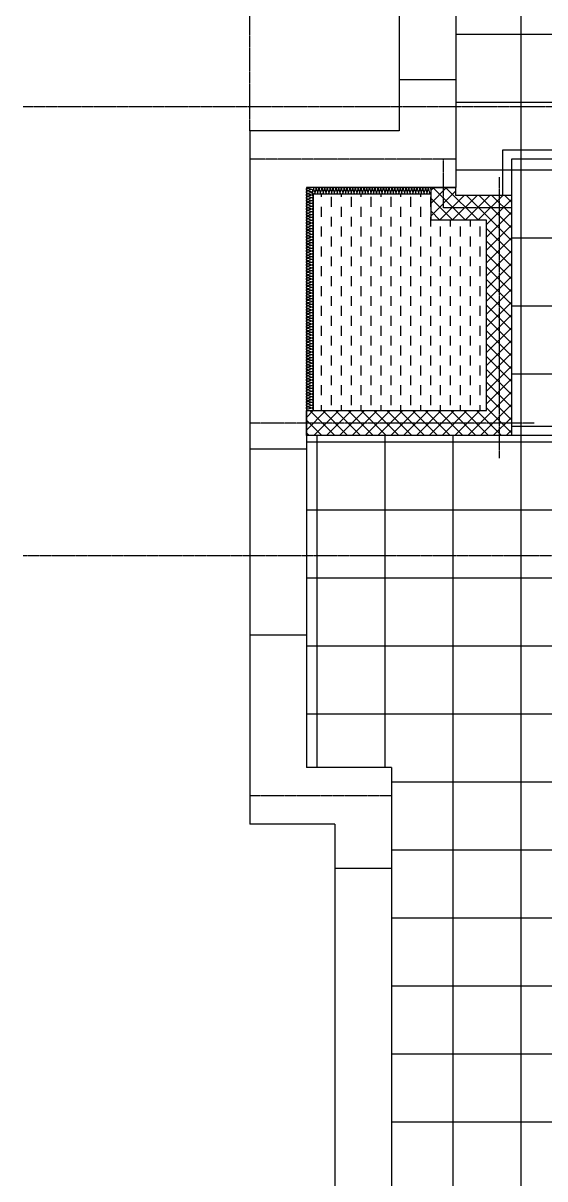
# Model space of a CAD drawing. Header units: millimetres. Extents: x 18456 to 179493, y -203649 to 469211.
# Drawn here: x 132935 to 135237, y -164364 to -159264 of the extents above; entities that cross this region are included whole.
import ezdxf

# ---------------------------------------------------------------- set-up
doc = ezdxf.new("R2010")
doc.units = ezdxf.units.MM
doc.linetypes.add('X-평면도(기본형)$0$CEN', pattern=[52.5, 50, -1, 0.5, -1])
for name, color, linetype, true_color in [('X-평면도(기본형)$0$40HAT', 9, 'Continuous', 0x808080), ('X-평면도(기본형)$0$4ELE', 4, 'Continuous', 0x00ffff), ('X-평면도(기본형)$0$CEN', 1, 'X-평면도(기본형)$0$CEN', 0xff0000), ('X-평면도(기본형)$0$INSUL', 9, 'Continuous', 0x808080), ('X-평면도(기본형)$0$LV', 4, 'Continuous', 0x00ffff), ('X-평면도(기본형)$0$TIL', 5, 'Continuous', 0x0000ff), ('X-평면도(기본형)$0$W1', 2, 'Continuous', 0xffff00), ('X-평면도(기본형)$0$W2', 3, 'Continuous', 0x00ff00), ('X-평면도(기본형)$0$설비OPEN', 9, 'Continuous', 0x808080)]:
    doc.layers.add(name, color=color, linetype=linetype, true_color=true_color)

# ---------------------------------------------------------------- blocks, each defined once
blk = doc.blocks.new('U271 (X-평면도(기본형)$0$ins-l)')
at = {"layer": 'X-평면도(기본형)$0$INSUL', "color": 8, "true_color": 0x808080}
for p, q in [((37, 24), (21, 76)), ((57, 76), (42, 24)), ((78, 24), (63, 76)), ((99, 76), (83, 24)), ((119, 24), (104, 76)), ((140, 76), (124, 24)), ((161, 24), (145, 76)), ((181, 76), (166, 24)), ((202, 24), (186, 76)), ((222, 76), (207, 24)), ((243, 24), (228, 76)), ((264, 76), (248, 24)), ((284, 24), (269, 76)), ((305, 76), (289, 24)), ((325, 24), (310, 76)), ((346, 76), (331, 24)), ((367, 24), (351, 76)), ((387, 76), (372, 24)), ((408, 24), (392, 76)), ((428, 76), (413, 24)), ((449, 24), (434, 76)), ((470, 76), (454, 24)), ((490, 24), (475, 76)), ((511, 76), (495, 24)), ((531, 24), (516, 76)), ((552, 76), (537, 24)), ((573, 24), (557, 76)), ((593, 76), (578, 24)), ((614, 24), (598, 76)), ((635, 76), (619, 24)), ((655, 24), (640, 76)), ((676, 76), (660, 24)), ((696, 24), (681, 76)), ((717, 76), (702, 24)), ((738, 24), (722, 76)), ((758, 76), (743, 24)), ((779, 24), (763, 76)), ((799, 76), (784, 24)), ((820, 24), (805, 76)), ((841, 76), (825, 24)), ((861, 24), (846, 76)), ((882, 76), (866, 24)), ((902, 24), (887, 76)), ((923, 76), (908, 24)), ((944, 24), (928, 76)), ((964, 76), (949, 24)), ((985, 24), (969, 76)), ((1006, 76), (990, 24)), ((1026, 24), (1011, 76)), ((1047, 76), (1031, 24)), ((1067, 24), (1052, 76)), ((1088, 76), (1073, 24)), ((1109, 24), (1093, 76)), ((1129, 76), (1114, 24)), ((1150, 24), (1134, 76)), ((1170, 76), (1155, 24)), ((1191, 24), (1176, 76)), ((1212, 76), (1196, 24)), ((1232, 24), (1217, 76)), ((1253, 76), (1237, 24)), ((1273, 24), (1258, 76)), ((1294, 76), (1279, 24)), ((1315, 24), (1299, 76)), ((1335, 76), (1320, 24)), ((1356, 24), (1340, 76)), ((1377, 76), (1361, 24)), ((1397, 24), (1382, 76)), ((1418, 76), (1402, 24)), ((1438, 24), (1423, 76)), ((1459, 76), (1443, 24)), ((1480, 24), (1464, 76)), ((1500, 76), (1485, 24)), ((1521, 24), (1505, 76)), ((1541, 76), (1526, 24)), ((1562, 24), (1547, 76)), ((1583, 76), (1567, 24)), ((1603, 24), (1588, 76)), ((1624, 76), (1608, 24)), ((1644, 24), (1629, 76)), ((1665, 76), (1650, 24)), ((1686, 24), (1670, 76)), ((1706, 76), (1691, 24)), ((1727, 24), (1711, 76)), ((1747, 76), (1732, 24)), ((1768, 24), (1753, 76)), ((1789, 76), (1773, 24)), ((1809, 24), (1794, 76)), ((1830, 76), (1814, 24)), ((1851, 24), (1835, 76)), ((1871, 76), (1856, 24)), ((1892, 24), (1876, 76)), ((1912, 76), (1897, 24)), ((1933, 24), (1918, 76)), ((1954, 76), (1938, 24)), ((1974, 24), (1959, 76)), ((1995, 76), (1979, 24)), ((2015, 24), (2000, 76)), ((2036, 76), (2021, 24)), ((2057, 24), (2041, 76)), ((2077, 76), (2062, 24)), ((2098, 24), (2082, 76)), ((2118, 76), (2103, 24)), ((2139, 24), (2124, 76)), ((2160, 76), (2144, 24)), ((2180, 24), (2165, 76)), ((2201, 76), (2185, 24)), ((2222, 24), (2206, 76)), ((2242, 76), (2227, 24)), ((2263, 24), (2247, 76)), ((2283, 76), (2268, 24)), ((2304, 24), (2288, 76)), ((2325, 76), (2309, 24)), ((2345, 24), (2330, 76)), ((2366, 76), (2350, 24)), ((2386, 24), (2371, 76)), ((2407, 76), (2392, 24)), ((2428, 24), (2412, 76)), ((2448, 76), (2433, 24)), ((2469, 24), (2453, 76)), ((2489, 76), (2474, 24)), ((2510, 24), (2495, 76)), ((2531, 76), (2515, 24)), ((2551, 24), (2536, 76)), ((2572, 76), (2556, 24)), ((2592, 24), (2577, 76)), ((2613, 76), (2598, 24)), ((2634, 24), (2618, 76)), ((2654, 76), (2639, 24)), ((2675, 24), (2659, 76)), ((2696, 76), (2680, 24)), ((2716, 24), (2701, 76)), ((2737, 76), (2721, 24)), ((2757, 24), (2742, 76)), ((2778, 76), (2763, 24)), ((2799, 24), (2783, 76)), ((2819, 76), (2804, 24)), ((2840, 24), (2824, 76)), ((2860, 76), (2845, 24)), ((2881, 24), (2866, 76)), ((2902, 76), (2886, 24)), ((2922, 24), (2907, 76)), ((2943, 76), (2927, 24)), ((2963, 24), (2948, 76)), ((2984, 76), (2969, 24)), ((3005, 24), (2989, 76)), ((3025, 76), (3010, 24)), ((3046, 24), (3030, 76)), ((3067, 76), (3051, 24)), ((3087, 24), (3072, 76)), ((3108, 76), (3092, 24)), ((3128, 24), (3113, 76)), ((3149, 76), (3133, 24)), ((3170, 24), (3154, 76)), ((3190, 76), (3175, 24)), ((3211, 24), (3195, 76)), ((3231, 76), (3216, 24)), ((3252, 24), (3237, 76)), ((3273, 76), (3257, 24))]:
    blk.add_line(p, q, dxfattribs=at)
for centre in [(19, 19), (60, 19), (101, 19), (142, 19), (184, 19), (225, 19), (266, 19), (307, 19), (349, 19), (390, 19), (431, 19), (472, 19), (513, 19), (555, 19), (596, 19), (637, 19), (678, 19), (720, 19), (761, 19), (802, 19), (843, 19), (884, 19), (926, 19), (967, 19), (1008, 19), (1049, 19), (1091, 19), (1132, 19), (1173, 19), (1214, 19), (1255, 19), (1297, 19), (1338, 19), (1379, 19), (1420, 19), (1462, 19), (1503, 19), (1544, 19), (1585, 19), (1626, 19), (1668, 19), (1709, 19), (1750, 19), (1791, 19), (1832, 19), (1874, 19), (1915, 19), (1956, 19), (1997, 19), (2039, 19), (2080, 19), (2121, 19), (2162, 19), (2203, 19), (2245, 19), (2286, 19), (2327, 19), (2368, 19), (2410, 19), (2451, 19), (2492, 19), (2533, 19), (2574, 19), (2616, 19), (2657, 19), (2698, 19), (2739, 19), (2781, 19), (2822, 19), (2863, 19), (2904, 19), (2945, 19), (2987, 19), (3028, 19), (3069, 19), (3110, 19), (3152, 19), (3193, 19), (3234, 19)]:
    blk.add_arc(centre, 18.8, 163.3008, 16.6992, dxfattribs=at)
at = {"layer": 'X-평면도(기본형)$0$INSUL', "color": 8, "true_color": 0x808080, "extrusion": (0, 0, -1)}
for centre in [(-39, 81), (-81, 81), (-122, 81), (-163, 81), (-204, 81), (-246, 81), (-287, 81), (-328, 81), (-369, 81), (-410, 81), (-452, 81), (-493, 81), (-534, 81), (-575, 81), (-617, 81), (-658, 81), (-699, 81), (-740, 81), (-781, 81), (-823, 81), (-864, 81), (-905, 81), (-946, 81), (-987, 81), (-1029, 81), (-1070, 81), (-1111, 81), (-1152, 81), (-1194, 81), (-1235, 81), (-1276, 81), (-1317, 81), (-1358, 81), (-1400, 81), (-1441, 81), (-1482, 81), (-1523, 81), (-1565, 81), (-1606, 81), (-1647, 81), (-1688, 81), (-1729, 81), (-1771, 81), (-1812, 81), (-1853, 81), (-1894, 81), (-1936, 81), (-1977, 81), (-2018, 81), (-2059, 81), (-2100, 81), (-2142, 81), (-2183, 81), (-2224, 81), (-2265, 81), (-2307, 81), (-2348, 81), (-2389, 81), (-2430, 81), (-2471, 81), (-2513, 81), (-2554, 81), (-2595, 81), (-2636, 81), (-2677, 81), (-2719, 81), (-2760, 81), (-2801, 81), (-2842, 81), (-2884, 81), (-2925, 81), (-2966, 81), (-3007, 81), (-3048, 81), (-3090, 81), (-3131, 81), (-3172, 81), (-3213, 81), (-3255, 81)]:
    blk.add_arc(centre, 18.8, 343.3008, 196.6992, dxfattribs=at)
blk = doc.blocks.new('U272 (X-평면도(기본형)$0$ins-l)')
at = {"layer": 'X-평면도(기본형)$0$INSUL', "color": 8, "true_color": 0x808080}
for p, q in [((37, 24), (21, 76)), ((57, 76), (42, 24)), ((78, 24), (63, 76)), ((99, 76), (83, 24)), ((119, 24), (104, 76)), ((140, 76), (124, 24)), ((161, 24), (145, 76)), ((181, 76), (166, 24)), ((202, 24), (186, 76)), ((222, 76), (207, 24)), ((243, 24), (228, 76)), ((264, 76), (248, 24)), ((284, 24), (269, 76)), ((305, 76), (289, 24)), ((325, 24), (310, 76)), ((346, 76), (331, 24)), ((367, 24), (351, 76)), ((387, 76), (372, 24)), ((408, 24), (392, 76)), ((428, 76), (413, 24)), ((449, 24), (434, 76)), ((470, 76), (454, 24)), ((490, 24), (475, 76)), ((511, 76), (495, 24)), ((531, 24), (516, 76)), ((552, 76), (537, 24)), ((573, 24), (557, 76)), ((593, 76), (578, 24)), ((614, 24), (598, 76)), ((635, 76), (619, 24)), ((655, 24), (640, 76)), ((676, 76), (660, 24)), ((696, 24), (681, 76)), ((717, 76), (702, 24)), ((738, 24), (722, 76)), ((758, 76), (743, 24)), ((779, 24), (763, 76)), ((799, 76), (784, 24)), ((820, 24), (805, 76)), ((841, 76), (825, 24)), ((861, 24), (846, 76)), ((882, 76), (866, 24)), ((902, 24), (887, 76)), ((923, 76), (908, 24)), ((944, 24), (928, 76)), ((964, 76), (949, 24)), ((985, 24), (969, 76)), ((1006, 76), (990, 24)), ((1026, 24), (1011, 76)), ((1047, 76), (1031, 24)), ((1067, 24), (1052, 76)), ((1088, 76), (1073, 24)), ((1109, 24), (1093, 76)), ((1129, 76), (1114, 24)), ((1150, 24), (1134, 76)), ((1170, 76), (1155, 24)), ((1191, 24), (1176, 76)), ((1212, 76), (1196, 24)), ((1232, 24), (1217, 76)), ((1253, 76), (1237, 24)), ((1273, 24), (1258, 76)), ((1294, 76), (1279, 24)), ((1315, 24), (1299, 76)), ((1335, 76), (1320, 24)), ((1356, 24), (1340, 76)), ((1377, 76), (1361, 24)), ((1397, 24), (1382, 76)), ((1418, 76), (1402, 24)), ((1438, 24), (1423, 76)), ((1459, 76), (1443, 24)), ((1480, 24), (1464, 76)), ((1500, 76), (1485, 24)), ((1521, 24), (1505, 76)), ((1541, 76), (1526, 24)), ((1562, 24), (1547, 76)), ((1583, 76), (1567, 24)), ((1603, 24), (1588, 76)), ((1624, 76), (1608, 24)), ((1644, 24), (1629, 76)), ((1665, 76), (1650, 24)), ((1686, 24), (1670, 76)), ((1706, 76), (1691, 24)), ((1727, 24), (1711, 76)), ((1747, 76), (1732, 24))]:
    blk.add_line(p, q, dxfattribs=at)
for centre in [(19, 19), (60, 19), (101, 19), (142, 19), (184, 19), (225, 19), (266, 19), (307, 19), (349, 19), (390, 19), (431, 19), (472, 19), (513, 19), (555, 19), (596, 19), (637, 19), (678, 19), (720, 19), (761, 19), (802, 19), (843, 19), (884, 19), (926, 19), (967, 19), (1008, 19), (1049, 19), (1091, 19), (1132, 19), (1173, 19), (1214, 19), (1255, 19), (1297, 19), (1338, 19), (1379, 19), (1420, 19), (1462, 19), (1503, 19), (1544, 19), (1585, 19), (1626, 19), (1668, 19), (1709, 19)]:
    blk.add_arc(centre, 18.8, 163.3008, 16.6992, dxfattribs=at)
at = {"layer": 'X-평면도(기본형)$0$INSUL', "color": 8, "true_color": 0x808080, "extrusion": (0, 0, -1)}
for centre in [(-39, 81), (-81, 81), (-122, 81), (-163, 81), (-204, 81), (-246, 81), (-287, 81), (-328, 81), (-369, 81), (-410, 81), (-452, 81), (-493, 81), (-534, 81), (-575, 81), (-617, 81), (-658, 81), (-699, 81), (-740, 81), (-781, 81), (-823, 81), (-864, 81), (-905, 81), (-946, 81), (-987, 81), (-1029, 81), (-1070, 81), (-1111, 81), (-1152, 81), (-1194, 81), (-1235, 81), (-1276, 81), (-1317, 81), (-1358, 81), (-1400, 81), (-1441, 81), (-1482, 81), (-1523, 81), (-1565, 81), (-1606, 81), (-1647, 81), (-1688, 81), (-1729, 81)]:
    blk.add_arc(centre, 18.8, 343.3008, 196.6992, dxfattribs=at)

msp = doc.modelspace()

# ---------------------------------------------------------------- hatches: boundary and pattern name
at = {"layer": 'X-평면도(기본형)$0$40HAT'}
h = msp.add_hatch(dxfattribs=at)
h.set_pattern_fill('H3', color=256, scale=40, angle=90, style=0, pattern_type=2)
h.set_pattern_definition([(45, (-645137.68, -329668.82), (-28.2842712, 28.2842712), []), (135, (-645137.68, -329668.82), (-28.2842712, -28.2842712), [])])
h.paths.add_polyline_path([(134734.6, -159989.2), (134844.6, -159989.2), (134844.6, -160024.2), (135089.6, -160024.2), (135089.6, -161084.2), (134184.6, -161084.2), (134184.6, -160974.2), (134979.6, -160974.2), (134979.6, -160134.2), (134734.6, -160134.2)], flags=0)
at = {"layer": 'X-평면도(기본형)$0$TIL'}
h = msp.add_hatch(dxfattribs=at)
h.set_pattern_fill('H3', color=256, scale=300, angle=135, style=0, pattern_type=2)
h.set_pattern_definition([(90, (-1196867.9, -74112.5), (-300, 2e-13), []), (180, (-1196867.9, -74112.5), (3e-14, -300), [])])
h.paths.add_polyline_path([(135909.6, -161084.2), (135709.6, -161084.2), (135709.6, -161284.2), (135909.6, -161284.2), (135909.6, -161614.2), (135869.6, -161614.2), (135869.6, -163049.2), (135984.6, -163049.2), (135984.6, -164569.2), (135869.6, -164569.2), (135869.6, -167944.2), (134559.6, -167944.2), (134559.6, -162549.2), (134184.6, -162549.2), (134184.6, -161084.2), (135089.6, -161084.2), (135089.6, -160024.2), (134844.6, -160024.2), (134844.6, -157849.2), (135284.6, -157849.2), (135284.6, -158449.2), (135492.6, -158449.2), (135492.6, -158499.2), (135604.6, -158499.2), (135604.6, -159319.2), (135492.6, -159319.2), (135492.6, -159369.2), (135284.6, -159369.2), (135284.6, -159864.2), (135909.6, -159864.2)], flags=0)
at = {"layer": 'X-평면도(기본형)$0$설비OPEN'}
h = msp.add_hatch(dxfattribs=at)
h.set_pattern_fill('DASH', color=256, scale=350, angle=90, style=0, pattern_type=2)
h.set_pattern_definition([(90, (-660466.953, -61287.206), (-43.75, 43.75), [43.75, -43.75])])
h.paths.add_polyline_path([(134979.6, -160974.2), (134979.6, -160134.2), (134734.6, -160134.2), (134734.6, -160019.2), (134214.6, -160019.2), (134214.6, -160974.2)], flags=0)

# ---------------------------------------------------------------- linework, layer by layer
at = {"layer": 'X-평면도(기본형)$0$4ELE'}
for p, q in [((134594.6, -158494.2), (134594.6, -159514.2)), ((134844.6, -158494.2), (134844.6, -159514.2)), ((133934.6, -161144.2), (133934.6, -161964.2)), ((134184.6, -161144.2), (134184.6, -161964.2)), ((134309.6, -162994.2), (134309.6, -164814.2)), ((134559.6, -162994.2), (134559.6, -164814.2))]:
    msp.add_line(p, q, dxfattribs=at)
at = {"layer": 'X-평면도(기본형)$0$CEN'}
for p, q in [((133934.6, -159739.2), (133934.6, -156449.2)), ((139069.6, -159634.2), (132934.6, -159634.2)), ((134844.6, -159864.2), (133934.6, -159864.2)), ((134789.6, -160079.2), (134789.6, -159864.2)), ((135034.6, -159944.2), (135034.6, -161184.2)), ((135089.6, -160079.2), (134789.6, -160079.2)), ((135189.6, -161029.2), (133934.6, -161029.2)), ((138729.6, -161614.2), (132934.6, -161614.2)), ((134559.6, -162674.2), (133934.6, -162674.2))]:
    msp.add_line(p, q, dxfattribs=at)
at = {"layer": 'X-평면도(기본형)$0$LV'}
for p, q in [((135909.6, -161044.2), (135089.6, -161044.2)), ((135909.6, -161084.2), (135089.6, -161084.2))]:
    msp.add_line(p, q, dxfattribs=at)
for points in [[(135284.6, -159824.2), (135049.6, -159824.2), (135049.6, -160024.2)], [(135284.6, -159864.2), (135089.6, -159864.2), (135089.6, -160024.2)]]:
    msp.add_lwpolyline(points, dxfattribs=at)
at = {"layer": 'X-평면도(기본형)$0$W1'}
for p, q in [((134844.6, -159514.2), (134594.6, -159514.2)), ((134594.6, -159514.2), (134594.6, -159739.2)), ((134844.6, -159514.2), (134844.6, -159989.2)), ((134594.6, -159739.2), (133934.6, -159739.2)), ((133934.6, -159739.2), (133934.6, -161144.2)), ((134844.6, -159989.2), (134184.6, -159989.2)), ((134184.6, -159989.2), (134184.6, -161144.2)), ((134184.6, -161144.2), (133934.6, -161144.2)), ((134184.6, -161964.2), (133934.6, -161964.2)), ((133934.6, -161964.2), (133934.6, -162799.2)), ((134184.6, -161964.2), (134184.6, -162549.2)), ((134559.6, -162549.2), (134184.6, -162549.2)), ((134559.6, -162549.2), (134559.6, -162994.2)), ((134309.6, -162799.2), (133934.6, -162799.2)), ((134309.6, -162799.2), (134309.6, -162994.2)), ((134559.6, -162994.2), (134309.6, -162994.2))]:
    msp.add_line(p, q, dxfattribs=at)
at = {"layer": 'X-평면도(기본형)$0$W2'}
for p, q in [((134734.6, -159989.2), (134844.6, -159989.2)), ((134734.6, -160134.2), (134734.6, -159989.2)), ((134844.6, -160024.2), (134844.6, -159989.2)), ((135089.6, -160024.2), (134844.6, -160024.2)), ((135089.6, -160024.2), (135089.6, -161084.2)), ((134979.6, -160134.2), (134734.6, -160134.2)), ((134979.6, -160974.2), (134979.6, -160134.2)), ((134184.6, -161084.2), (134184.6, -160974.2)), ((134184.6, -160974.2), (134979.6, -160974.2)), ((135089.6, -161084.2), (134184.6, -161084.2))]:
    msp.add_line(p, q, dxfattribs=at)
at = {"layer": 'X-평면도(기본형)$0$설비OPEN'}
msp.add_lwpolyline([(134979.6, -160974.2), (134979.6, -160134.2), (134734.6, -160134.2), (134734.6, -160019.2), (134214.6, -160019.2), (134214.6, -160974.2)], close=True, dxfattribs=at)

# ---------------------------------------------------------------- block references
at = {"layer": 'X-평면도(기본형)$0$INSUL', "xscale": 0.2999999999999999, "yscale": 0.2999999999999999, "zscale": 0.2999999999999999}
for name, p, rotation in [('U271 (X-평면도(기본형)$0$ins-l)', (134214.6, -160974.2), 89.99999999999997), ('U272 (X-평면도(기본형)$0$ins-l)', (134734.6, -159989.2), 180)]:
    msp.add_blockref(name, p, dxfattribs=dict(at, rotation=rotation))

doc.saveas('drawing.dxf')
